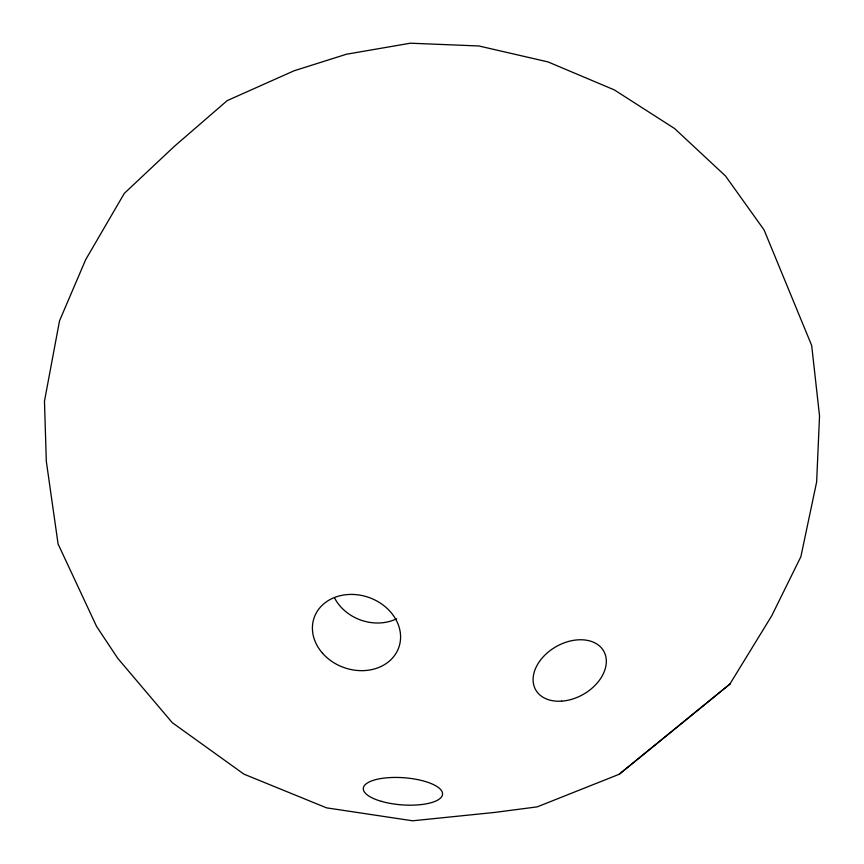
<?xml version="1.0" encoding="UTF-8"?>
<svg xmlns="http://www.w3.org/2000/svg" width="864" height="864" viewBox="0 0 864 864"><rect width="100%" height="100%" fill="white"/><g stroke="black" fill="none" stroke-linecap="round" stroke-linejoin="round"><path stroke-width="1.3" d="M729.853 684.115L771.692 615.859L800.874 556.697L816.642 481.939L819.536 416.005L811.685 345.492L764.068 229.921L725.49 175.964L674.59 128.542L614.369 89.921L548.014 61.916L478.85 45.976L410.432 43.2L346.475 54.227L294.03 70.805L227.275 100.57L174.355 146.34L124.319 193.363L85.709 259.589L59.519 320.857L44.464 401.209L46.321 461.333L58.082 543.996L96.628 626.519L117.72 658.282L172.282 722.671L243.929 774.144L326.516 807.84L412.636 820.8L494.651 812.43L537.214 806.868L619.142 774.295L729.853 684.115L619.142 774.295M396.652 618.775A43.146 36.277 19.4 0 1 334.649 598.093M322.51 653.206A44.863 37.195 19.4 0 0 397.807 649.955A44.863 37.195 19.4 0 0 349.164 594.464A44.863 37.195 19.4 0 0 322.51 653.206M381.38 801.349A39.712 13.597 4.2 0 0 442.498 794.61A39.712 13.597 4.2 0 0 384.901 778A39.712 13.597 4.2 0 0 381.38 801.349M561.568 701.147A39.139 27.464 -29.7 0 0 604.703 653.108A39.139 27.464 -29.7 0 0 542.862 657.234A39.139 27.464 -29.7 0 0 561.568 701.147"/></g></svg>
